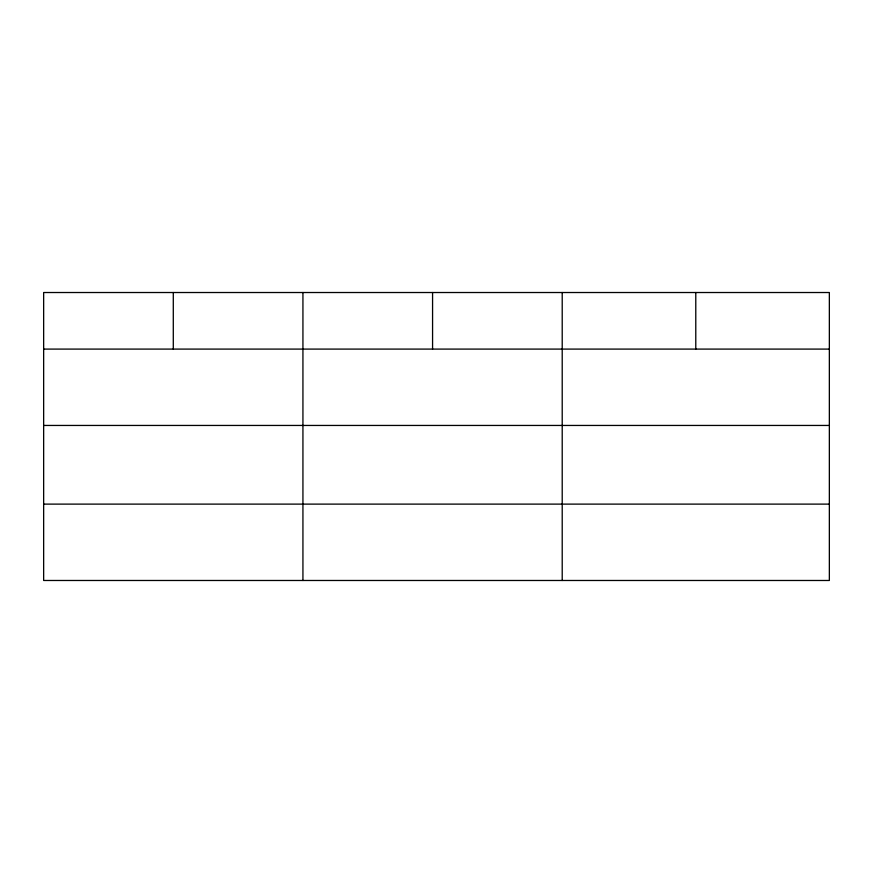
<?xml version="1.0" encoding="UTF-8"?>
<svg xmlns="http://www.w3.org/2000/svg" width="873" height="873" viewBox="0 0 873 873"><rect width="100%" height="100%" fill="white"/><g stroke="black" fill="none" stroke-linecap="round" stroke-linejoin="round"><path stroke-width="1.31" d="M829.35 425.446L829.35 292.52L43.65 292.52L43.65 580.48L829.35 580.48L829.35 425.446L43.65 425.446M43.65 349.091L829.35 349.091M43.65 504.114L829.35 504.114M695.781 292.52L695.781 349.091M562.212 292.52L562.212 580.48M432.572 292.52L432.572 349.091M302.931 292.52L302.931 580.48M173.291 292.52L173.291 349.091"/></g></svg>
